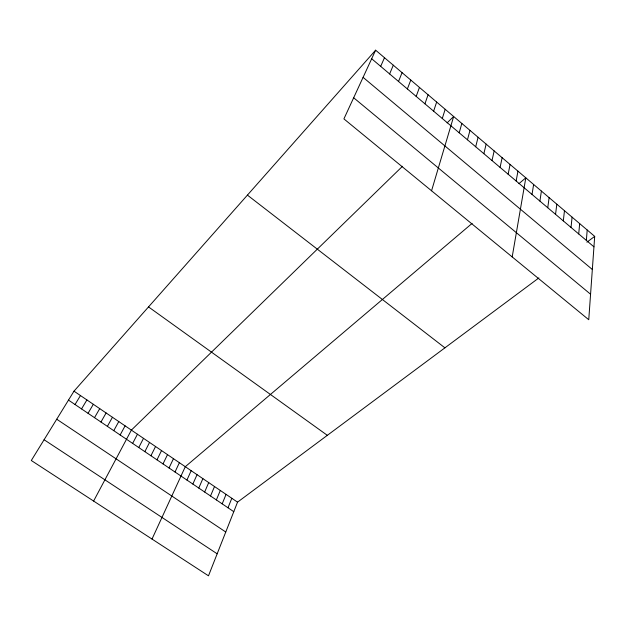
<?xml version="1.0" encoding="UTF-8"?>
<svg xmlns="http://www.w3.org/2000/svg" width="626" height="626" viewBox="0 0 626 626"><rect width="100%" height="100%" fill="white"/><g stroke="black" fill="none" stroke-linecap="round" stroke-linejoin="round"><path stroke-width="0.94" d="M594.7 236.378L588.753 319.722L343.909 118.893L375.631 50.182L594.7 236.378L586.906 242.184M586.351 240.407L587.204 230.008M578.714 233.944L579.66 223.599M571.029 227.441L572.086 217.159M563.314 220.908L564.472 210.688M555.552 214.342L556.819 204.186M547.75 207.746L549.127 197.652M539.909 201.11L541.396 191.079M532.03 194.436L533.626 184.474M512.185 256.91L525.817 177.831L518.954 183.653M516.145 180.992L517.96 171.156M508.14 174.224L510.073 164.45M500.088 167.408L502.138 157.705M491.997 160.561L494.164 150.929M483.867 153.683L486.144 144.113M475.69 146.766L478.084 137.266M467.465 139.809L469.985 130.38M459.202 132.814L461.839 123.455M431.557 190.781L453.654 116.499L447.113 122.868M442.285 118.494L445.172 109.292M433.63 111.178L436.651 102.046M424.929 103.806L428.074 94.761M416.18 96.404L419.451 87.429M407.377 88.955L410.781 80.065M538.869 277.928L237.536 502.154L208.489 575.818L31.3 460.509L73.993 391.172L375.631 50.182M398.527 81.466L402.072 72.655M227.997 507.772L231.808 498.273M222.191 503.852L226.064 494.376M216.369 499.924L220.297 490.463M389.622 73.938L393.308 65.206M210.524 495.972L214.515 486.535M204.663 492.02L208.708 482.591M198.771 488.045L202.887 478.64M380.678 66.364L384.489 57.717M192.871 484.055L197.041 474.672M186.939 480.056L191.173 470.697M152.016 539.064L185.288 466.699L472.114 223.388M175.022 472.012L179.38 462.692M169.036 467.966L173.457 458.67M163.026 463.913L167.502 454.632M156.993 459.844L161.539 450.579M150.936 455.751L155.545 446.518M144.856 451.651L149.536 442.441M138.761 447.535L143.503 438.341M132.642 443.404L137.446 434.233M93.61 501.058L131.374 430.117L402.502 166.273M120.153 434.976L125.09 425.852M113.775 430.672L118.784 421.572M107.382 426.353L112.453 417.276M100.958 422.018L106.107 412.964M94.518 417.667L99.73 408.637M88.047 413.301L93.329 404.294M81.552 408.919L86.912 399.936M75.034 404.521L80.464 395.562M44.086 439.742L217.167 553.807M56.723 419.224L225.759 532.014M68.492 400.108L233.78 511.677M73.993 391.172L237.536 502.154M148.519 306.92L327.335 435.328M247.426 195.116L444.914 347.837M353.659 97.758L590.576 294.228M363.088 77.35L592.337 269.493M371.672 58.742L593.957 246.84"/></g></svg>
